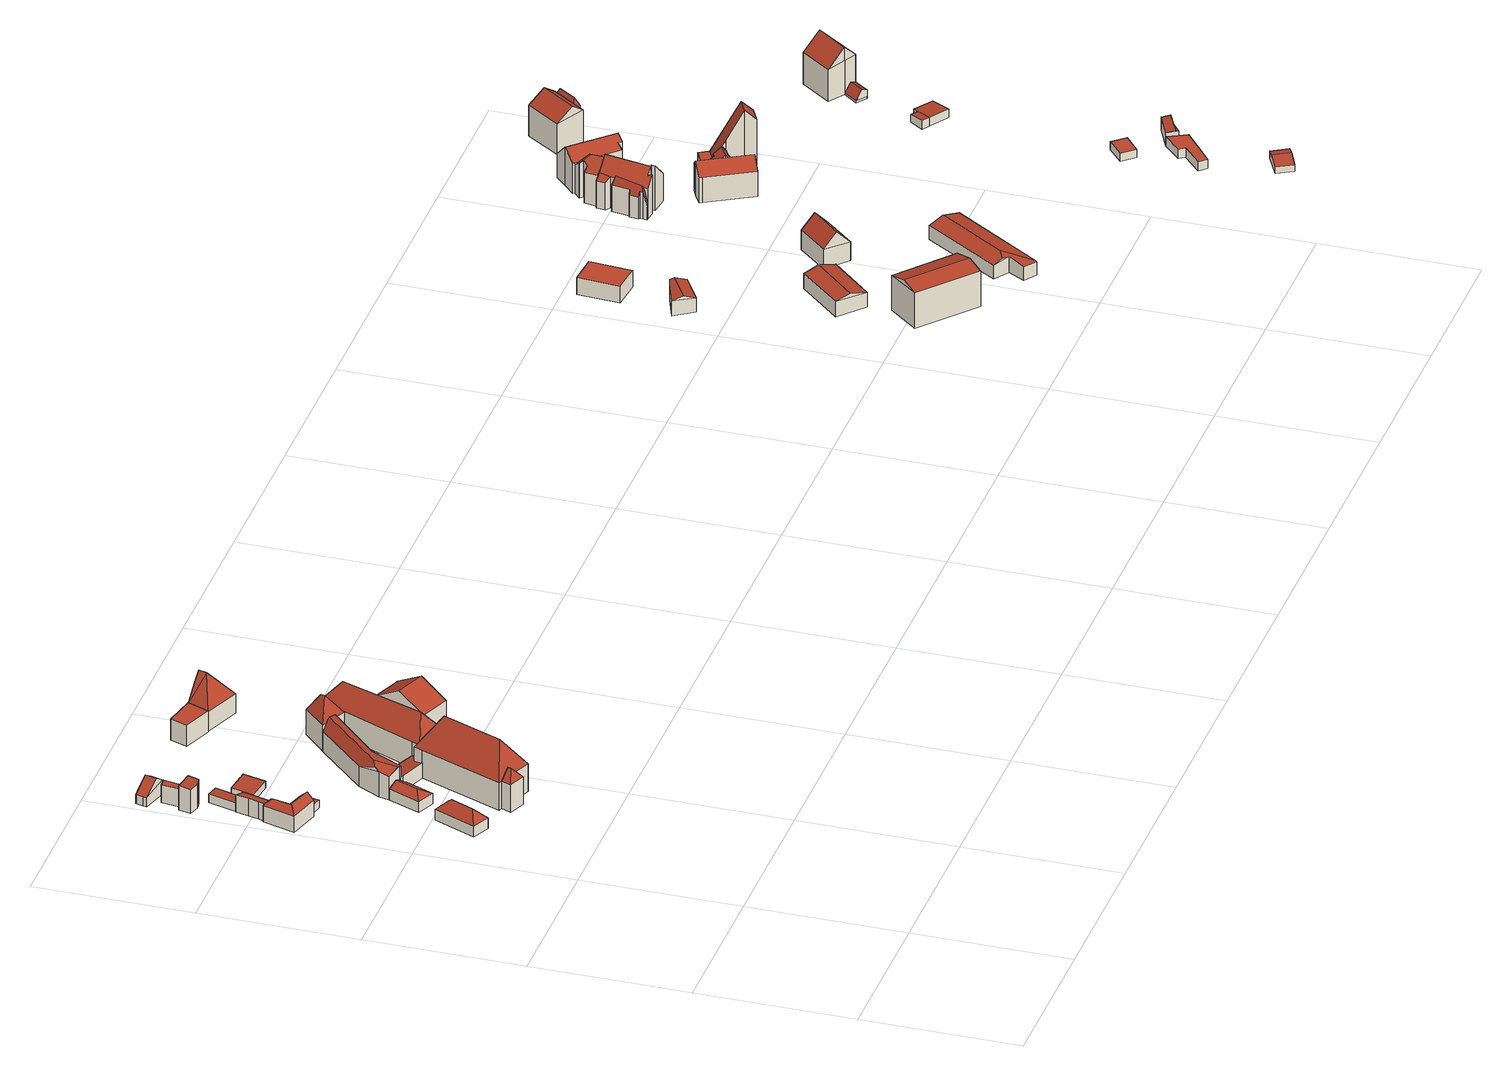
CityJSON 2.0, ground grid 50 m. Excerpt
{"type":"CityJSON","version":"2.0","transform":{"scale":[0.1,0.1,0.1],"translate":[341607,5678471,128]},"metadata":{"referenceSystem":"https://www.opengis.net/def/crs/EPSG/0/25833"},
"CityObjects":{
"building1":{"type":"Building","attributes":{"Dachtyp_tdc":"tdcHipRoof","Gemeindeschluessel":14729160,"Dachneigung":45.08,"QualitaetDacherkennung":86,"Geometrietyp2DReferenz":"3000","function":"31001_9998","roofType":"3200","measuredHeight":6.82},"geometry":[{"type":"MultiSurface","lod":"2","boundaries":[[[0,1,2,3]],[[1,4,5,2]],[[4,6,7,5]],[[6,0,3,7]],[[4,1,8]],[[0,6,9]],[[1,0,9,8]],[[6,4,8,9]],[[3,2,5,7]]],"semantics":{"surfaces":[{"type":"WallSurface"},{"type":"RoofSurface"},{"type":"GroundSurface"}],"values":[0,0,0,0,1,1,1,1,2]}}]},
"building2":{"type":"Building","attributes":{"Dachtyp_tdc":"tdcFreeFormRoof","Gemeindeschluessel":14729160,"Dachneigung":41.65,"QualitaetDacherkennung":35,"Geometrietyp2DReferenz":"3000","function":"31001_9998","roofType":"5000","measuredHeight":7.62},"geometry":[{"type":"MultiSurface","lod":"2","boundaries":[[[10,11,12,13]],[[11,14,15,12]],[[14,16,17,15]],[[16,18,19,17]],[[18,20,21,19]],[[20,22,23,21]],[[22,24,25,23]],[[24,10,13,25]],[[26,27,28,24,22]],[[29,26,22,20]],[[30,29,20,18]],[[30,18,16]],[[27,26,29,30,16,14]],[[28,27,14,11]],[[28,10,24]],[[10,28,11]],[[13,12,15,17,19,21,23,25]]],"semantics":{"surfaces":[{"type":"WallSurface"},{"type":"RoofSurface"},{"type":"GroundSurface"}],"values":[0,0,0,0,0,0,0,0,1,1,1,1,1,1,0,0,2]}}]},
"building3":{"type":"Building","attributes":{"Dachtyp_tdc":"tdcPolyFlatRoof","Gemeindeschluessel":14729160,"Dachneigung":16.09,"QualitaetDacherkennung":77,"Geometrietyp2DReferenz":"3000","function":"31001_9998","roofType":"2100","measuredHeight":5.84},"geometry":[{"type":"MultiSurface","lod":"2","boundaries":[[[31,32,33,34]],[[32,35,36,33]],[[35,37,38,36]],[[37,39,40,38]],[[39,41,42,40]],[[41,31,34,42]],[[41,39,37,35,32,31]],[[34,33,36,38,40,42]]],"semantics":{"surfaces":[{"type":"WallSurface"},{"type":"RoofSurface"},{"type":"GroundSurface"}],"values":[0,0,0,0,0,0,1,2]}}]},
"building4":{"type":"Building","attributes":{"Dachtyp_tdc":"tdcPolyFlatRoof","Gemeindeschluessel":14729160,"Dachneigung":3.87,"QualitaetDacherkennung":53,"Geometrietyp2DReferenz":"3000","function":"31001_9998","roofType":"2100","measuredHeight":8.38},"geometry":[{"type":"MultiSurface","lod":"2","boundaries":[[[43,44,45,46]],[[44,47,48,45]],[[47,49,50,48]],[[49,51,52,50]],[[51,53,54,52]],[[53,55,56,54]],[[55,43,46,56]],[[55,53,51,49,47,44,43]],[[46,45,48,50,52,54,56]]],"semantics":{"surfaces":[{"type":"WallSurface"},{"type":"RoofSurface"},{"type":"GroundSurface"}],"values":[0,0,0,0,0,0,0,1,2]}}]},
"building5":{"type":"Building","attributes":{"Dachtyp_tdc":"tdcPolyFlatRoof","Gemeindeschluessel":14729160,"Dachneigung":3.09,"QualitaetDacherkennung":72,"Geometrietyp2DReferenz":"3000","function":"31001_9998","roofType":"2100","measuredHeight":2.65},"geometry":[{"type":"MultiSurface","lod":"2","boundaries":[[[57,58,25,13]],[[58,59,60,25]],[[59,61,62,60]],[[61,63,64,62]],[[63,57,13,64]],[[63,61,59,58,57]],[[13,25,60,62,64]]],"semantics":{"surfaces":[{"type":"WallSurface"},{"type":"RoofSurface"},{"type":"GroundSurface"}],"values":[0,0,0,0,0,1,2]}}]},
"building6":{"type":"Building","attributes":{"Dachtyp_tdc":"tdcPolyFlatRoof","Gemeindeschluessel":14729160,"Dachneigung":4.85,"QualitaetDacherkennung":84,"Geometrietyp2DReferenz":"3000","function":"31001_9998","roofType":"2100","measuredHeight":3},"geometry":[{"type":"MultiSurface","lod":"2","boundaries":[[[65,66,67,68]],[[66,69,70,67]],[[69,71,72,70]],[[71,65,68,72]],[[71,69,66,65]],[[68,67,70,72]]],"semantics":{"surfaces":[{"type":"WallSurface"},{"type":"RoofSurface"},{"type":"GroundSurface"}],"values":[0,0,0,0,1,2]}}]},
"building7":{"type":"Building","attributes":{"Dachtyp_tdc":"tdcGableRoof","Gemeindeschluessel":14729160,"Dachneigung":35.36,"QualitaetDacherkennung":38,"Geometrietyp2DReferenz":"3000","function":"31001_9998","roofType":"3100","measuredHeight":6.7},"geometry":[{"type":"MultiSurface","lod":"2","boundaries":[[[73,74,75,48]],[[74,76,77,75]],[[76,78,50,77]],[[78,73,48,50]],[[76,74,79]],[[73,78,80]],[[74,73,80,79]],[[78,76,79,80]],[[48,75,77,50]]],"semantics":{"surfaces":[{"type":"WallSurface"},{"type":"RoofSurface"},{"type":"GroundSurface"}],"values":[0,0,0,0,0,0,1,1,2]}}]},
"building8":{"type":"Building","attributes":{"Dachtyp_tdc":"tdcFreeFormRoof","Gemeindeschluessel":14729160,"Dachneigung":27.15,"QualitaetDacherkennung":82,"Geometrietyp2DReferenz":"3000","function":"31001_9998","roofType":"5000","measuredHeight":5.3},"geometry":[{"type":"MultiSurface","lod":"2","boundaries":[[[81,82,83,84]],[[82,85,86,83]],[[85,87,88,86]],[[87,89,90,88]],[[89,91,92,90]],[[91,81,84,92]],[[82,93,85]],[[82,81,91,89,94,93]],[[93,94,87,85]],[[89,87,94]],[[84,83,86,88,90,92]]],"semantics":{"surfaces":[{"type":"WallSurface"},{"type":"RoofSurface"},{"type":"GroundSurface"}],"values":[0,0,0,0,0,0,1,1,1,0,2]}}]},
"building9":{"type":"Building","attributes":{"Dachtyp_tdc":"tdcFreeFormRoof","Gemeindeschluessel":14729160,"Dachneigung":35.07,"QualitaetDacherkennung":71,"Geometrietyp2DReferenz":"3000","function":"31001_9998","roofType":"5000","measuredHeight":6.91},"geometry":[{"type":"MultiSurface","lod":"2","boundaries":[[[95,96,97,98]],[[96,99,100,97]],[[99,101,102,100]],[[101,103,104,102]],[[103,105,106,104]],[[105,95,98,106]],[[101,99,107,108]],[[108,107,96,95,105,103]],[[99,96,107]],[[103,101,108]],[[98,97,100,102,104,106]]],"semantics":{"surfaces":[{"type":"WallSurface"},{"type":"RoofSurface"},{"type":"GroundSurface"}],"values":[0,0,0,0,0,0,1,1,0,0,2]}}]},
"building10":{"type":"Building","attributes":{"Dachtyp_tdc":"tdcPolyFlatRoof","Gemeindeschluessel":14729160,"Dachneigung":5.42,"QualitaetDacherkennung":87,"Geometrietyp2DReferenz":"3000","function":"31001_9998","roofType":"2100","measuredHeight":2.95},"geometry":[{"type":"MultiSurface","lod":"2","boundaries":[[[109,110,111,112]],[[110,113,114,111]],[[113,115,116,114]],[[115,109,112,116]],[[115,113,110,109]],[[112,111,114,116]]],"semantics":{"surfaces":[{"type":"WallSurface"},{"type":"RoofSurface"},{"type":"GroundSurface"}],"values":[0,0,0,0,1,2]}}]},
"building11":{"type":"Building","attributes":{"name":"Gymnasium St. Augustin Altes Seminar","Gemeindeschluessel":14729160,"Geometrietyp2DReferenz":"3000","function":"31001_3021","roofType":"9999"},"children":["building11-1","building11-2"]},
"building11-1":{"type":"BuildingPart","attributes":{"Dachtyp_tdc":"tdcHipAndGableRoof","Dachneigung":57.65,"QualitaetDacherkennung":56,"Geometrietyp2DReferenz":"3000","roofType":"5000","measuredHeight":12.75},"parents":["building11"],"geometry":[{"type":"MultiSurface","lod":"2","boundaries":[[[117,118,119,120]],[[118,121,122,119]],[[121,123,124,122]],[[121,118,125]],[[117,123,126]],[[118,117,126,125]],[[123,121,125,126]],[[120,119,122,124]],[[120,124,123,117]]],"semantics":{"surfaces":[{"type":"WallSurface"},{"type":"RoofSurface"},{"type":"GroundSurface"},{"type":"ClosureSurface"}],"values":[0,0,0,1,0,1,1,2,3]}}]},
"building11-2":{"type":"BuildingPart","attributes":{"Dachtyp_tdc":"tdcHipRoof","Dachneigung":54.88,"QualitaetDacherkennung":61,"Geometrietyp2DReferenz":"3000","roofType":"3200","measuredHeight":18.86},"parents":["building11"],"geometry":[{"type":"MultiSurface","lod":"2","boundaries":[[[127,124,123]],[[127,128,129,124]],[[128,130,131,129]],[[130,132,133,131]],[[132,134,135,133]],[[134,136,137,135]],[[136,138,139,137]],[[138,140,141,139]],[[140,117,120,141]],[[136,134,132,142]],[[128,127,117,140,143]],[[132,130,128,143,142]],[[140,138,136,142,143]],[[120,124,129,131,133,135,137,139,141]],[[123,117,127]],[[123,124,120,117]]],"semantics":{"surfaces":[{"type":"WallSurface"},{"type":"RoofSurface"},{"type":"GroundSurface"},{"type":"ClosureSurface"}],"values":[0,0,0,0,0,0,0,0,0,1,1,1,1,2,0,3]}}]},
"building12":{"type":"Building","attributes":{"Dachtyp_tdc":"tdcPolyFlatRoof","Gemeindeschluessel":14729160,"Dachneigung":9.32,"QualitaetDacherkennung":67,"Geometrietyp2DReferenz":"3000","function":"31001_9998","roofType":"2100","measuredHeight":5.22},"geometry":[{"type":"MultiSurface","lod":"2","boundaries":[[[144,145,146,147]],[[145,148,149,146]],[[148,150,151,149]],[[150,152,153,151]],[[152,154,155,153]],[[154,156,157,155]],[[156,144,147,157]],[[156,154,152,150,148,145,144]],[[147,146,149,151,153,155,157]]],"semantics":{"surfaces":[{"type":"WallSurface"},{"type":"RoofSurface"},{"type":"GroundSurface"}],"values":[0,0,0,0,0,0,0,1,2]}}]},
"building13":{"type":"Building","attributes":{"Dachtyp_tdc":"tdcFreeFormRoof","Gemeindeschluessel":14729160,"Dachneigung":52.95,"QualitaetDacherkennung":37,"Geometrietyp2DReferenz":"3000","function":"31001_9998","roofType":"5000","measuredHeight":10.2},"geometry":[{"type":"MultiSurface","lod":"2","boundaries":[[[158,159,160,161]],[[159,162,163,160]],[[162,164,165,163]],[[164,166,167,165]],[[166,168,169,167]],[[168,170,171,169]],[[170,172,173,171]],[[172,174,175,173]],[[174,158,161,175]],[[176,177,178,166,164]],[[174,172,179,177,176,162,159,158]],[[179,170,168,178,177]],[[168,166,178]],[[172,170,179]],[[164,162,176]],[[161,160,163,165,167,169,171,173,175]]],"semantics":{"surfaces":[{"type":"WallSurface"},{"type":"RoofSurface"},{"type":"GroundSurface"}],"values":[0,0,0,0,0,0,0,0,0,1,1,1,0,0,0,2]}}]},
"building14":{"type":"Building","attributes":{"Gemeindeschluessel":14729160,"Geometrietyp2DReferenz":"3000","function":"31001_9998","roofType":"9999"},"children":["building14-1","building14-2"]},
"building14-1":{"type":"BuildingPart","attributes":{"Dachtyp_tdc":"tdcFreeFormRoof","Dachneigung":52.04,"QualitaetDacherkennung":16,"Geometrietyp2DReferenz":"3000","roofType":"5000","measuredHeight":15.7},"parents":["building14"],"geometry":[{"type":"MultiSurface","lod":"2","boundaries":[[[180,181,182,183]],[[181,184,137,182]],[[184,185,135,137]],[[185,186,187,135]],[[186,188,189,190,187]],[[191,192,193,194,195]],[[192,196,197,193]],[[196,198,199,197]],[[198,200,201,199]],[[200,202,203,201]],[[202,180,183,203]],[[198,196,192,191,204]],[[191,188,186,185,205,204]],[[185,184,205]],[[184,181,180,202,200,198,204,205]],[[183,182,137,135,187,190,194,193,197,199,201,203]],[[195,189,188,191]],[[195,194,190,189]]],"semantics":{"surfaces":[{"type":"WallSurface"},{"type":"RoofSurface"},{"type":"GroundSurface"},{"type":"ClosureSurface"}],"values":[0,0,0,0,0,0,0,0,0,0,0,1,1,1,1,2,0,3]}}]},
"building14-2":{"type":"BuildingPart","attributes":{"Dachtyp_tdc":"tdcFreeFormRoof","Dachneigung":56.78,"QualitaetDacherkennung":35,"Geometrietyp2DReferenz":"3000","roofType":"5000","measuredHeight":14.49},"parents":["building14"],"geometry":[{"type":"MultiSurface","lod":"2","boundaries":[[[189,206,207,190]],[[206,208,209,207]],[[208,195,194,209]],[[210,195,208]],[[211,210,208,206]],[[211,206,189]],[[210,211,189,195]],[[190,207,209,194]],[[190,194,195,189]]],"semantics":{"surfaces":[{"type":"WallSurface"},{"type":"RoofSurface"},{"type":"GroundSurface"},{"type":"ClosureSurface"}],"values":[0,0,0,1,1,1,1,2,3]}}]},
"building15":{"type":"Building","attributes":{"Dachtyp_tdc":"tdcGableRoof","Gemeindeschluessel":14729160,"Dachneigung":28.59,"QualitaetDacherkennung":52,"Geometrietyp2DReferenz":"3000","function":"31001_9998","roofType":"3100","measuredHeight":16.14},"geometry":[{"type":"MultiSurface","lod":"2","boundaries":[[[212,213,214,215]],[[213,216,217,214]],[[216,218,219,217]],[[218,212,215,219]],[[216,213,220]],[[212,218,221]],[[213,212,221,220]],[[218,216,220,221]],[[215,214,217,219]]],"semantics":{"surfaces":[{"type":"WallSurface"},{"type":"RoofSurface"},{"type":"GroundSurface"}],"values":[0,0,0,0,0,0,1,1,2]}}]},
"building16":{"type":"Building","attributes":{"name":"Amtsgericht","Gemeindeschluessel":14729160,"QualitaetDacherkennung":100,"Geometrietyp2DReferenz":"3000","function":"31001_3015","roofType":"9999"},"children":["building16-1","building16-2"]},
"building16-1":{"type":"BuildingPart","attributes":{"Dachtyp_tdc":"tdcLeanToRoof","Dachneigung":0,"QualitaetDacherkennung":100,"Geometrietyp2DReferenz":"3000","roofType":"2100","measuredHeight":7.04},"parents":["building16"],"geometry":[{"type":"MultiSurface","lod":"2","boundaries":[[[222,223,224,225,226,227]],[[223,228,229,224]],[[228,230,231,232,233,229]],[[230,228,223,222]],[[225,224,229,233]],[[225,233,232,226]],[[227,231,230,222]],[[227,226,232,231]]],"semantics":{"surfaces":[{"type":"WallSurface"},{"type":"RoofSurface"},{"type":"GroundSurface"},{"type":"ClosureSurface"}],"values":[0,0,0,1,2,0,0,3]}}]},
"building16-2":{"type":"BuildingPart","attributes":{"Dachtyp_tdc":"tdcHipAndGableRoof","Dachneigung":54.05,"QualitaetDacherkennung":100,"Geometrietyp2DReferenz":"3000","roofType":"5000","measuredHeight":14.58},"parents":["building16"],"geometry":[{"type":"MultiSurface","lod":"2","boundaries":[[[234,227,226,235]],[[231,236,237,232]],[[236,238,239,237]],[[238,234,235,239]],[[227,234,240]],[[238,241,240]],[[238,240,234]],[[241,242,231,240]],[[231,227,240]],[[236,242,241,238]],[[231,242,236]],[[235,226,232,237,239]],[[232,226,227,231]]],"semantics":{"surfaces":[{"type":"WallSurface"},{"type":"RoofSurface"},{"type":"GroundSurface"},{"type":"ClosureSurface"}],"values":[0,0,0,0,1,1,1,1,1,0,0,2,3]}}]},
"building17":{"type":"Building","attributes":{"Dachtyp_tdc":"tdcGableRoof","Gemeindeschluessel":14729160,"Dachneigung":14.49,"QualitaetDacherkennung":78,"Geometrietyp2DReferenz":"3000","function":"31001_2000","roofType":"3100","measuredHeight":13.47},"geometry":[{"type":"MultiSurface","lod":"2","boundaries":[[[243,244,245,246]],[[244,247,248,245]],[[247,249,250,248]],[[249,243,246,250]],[[247,244,251]],[[243,249,252]],[[244,243,252,251]],[[249,247,251,252]],[[246,245,248,250]]],"semantics":{"surfaces":[{"type":"WallSurface"},{"type":"RoofSurface"},{"type":"GroundSurface"}],"values":[0,0,0,0,0,0,1,1,2]}}]},
"building18":{"type":"Building","attributes":{"Dachtyp_tdc":"tdcFreeFormRoof","Gemeindeschluessel":14729160,"Dachneigung":19.74,"QualitaetDacherkennung":70,"Geometrietyp2DReferenz":"3000","function":"31001_9998","roofType":"5000","measuredHeight":5.96},"geometry":[{"type":"MultiSurface","lod":"2","boundaries":[[[253,254,255,256]],[[254,257,258,255]],[[257,259,260,258]],[[259,261,262,260]],[[261,253,256,262]],[[254,253,263,264]],[[263,261,259,257,264]],[[253,261,263]],[[257,254,264]],[[256,255,258,260,262]]],"semantics":{"surfaces":[{"type":"WallSurface"},{"type":"RoofSurface"},{"type":"GroundSurface"}],"values":[0,0,0,0,0,1,1,0,0,2]}}]},
"building19":{"type":"Building","attributes":{"Dachtyp_tdc":"tdcGableRoof","Gemeindeschluessel":14729160,"Dachneigung":14.99,"QualitaetDacherkennung":86,"Geometrietyp2DReferenz":"3000","function":"31001_2000","roofType":"3100","measuredHeight":6.31},"geometry":[{"type":"MultiSurface","lod":"2","boundaries":[[[265,266,267,268]],[[266,269,270,267]],[[269,271,272,270]],[[271,265,268,272]],[[269,266,273]],[[265,271,274]],[[266,265,274,273]],[[271,269,273,274]],[[268,267,270,272]]],"semantics":{"surfaces":[{"type":"WallSurface"},{"type":"RoofSurface"},{"type":"GroundSurface"}],"values":[0,0,0,0,0,0,1,1,2]}}]},
"building20":{"type":"Building","attributes":{"Dachtyp_tdc":"tdcPolyFlatRoof","Gemeindeschluessel":14729160,"Dachneigung":0,"QualitaetDacherkennung":79,"Geometrietyp2DReferenz":"3000","function":"31001_9998","roofType":"1000","measuredHeight":5.75},"geometry":[{"type":"MultiSurface","lod":"2","boundaries":[[[275,276,277,278]],[[276,279,280,277]],[[279,281,282,280]],[[281,275,278,282]],[[281,279,276,275]],[[278,277,280,282]]],"semantics":{"surfaces":[{"type":"WallSurface"},{"type":"RoofSurface"},{"type":"GroundSurface"}],"values":[0,0,0,0,1,2]}}]},
"building21":{"type":"Building","attributes":{"Dachtyp_tdc":"tdcFreeFormRoof","Gemeindeschluessel":14729160,"Dachneigung":14.52,"QualitaetDacherkennung":90,"Geometrietyp2DReferenz":"3000","function":"31001_2000","roofType":"5000","measuredHeight":6.03},"geometry":[{"type":"MultiSurface","lod":"2","boundaries":[[[283,284,285,286]],[[284,287,288,285]],[[287,289,290,288]],[[289,291,292,290]],[[291,293,294,292]],[[293,283,286,294]],[[284,295,296,297,289,287]],[[283,298,296,295]],[[296,298,293,291,297]],[[284,283,295]],[[291,289,297]],[[283,293,298]],[[286,285,288,290,292,294]]],"semantics":{"surfaces":[{"type":"WallSurface"},{"type":"RoofSurface"},{"type":"GroundSurface"}],"values":[0,0,0,0,0,0,1,1,1,0,0,0,2]}}]},
"building22":{"type":"Building","attributes":{"Dachtyp_tdc":"tdcGableRoof","Gemeindeschluessel":14729160,"Dachneigung":45.51,"QualitaetDacherkennung":70,"Geometrietyp2DReferenz":"3000","function":"31001_2000","roofType":"3100","measuredHeight":11.08},"geometry":[{"type":"MultiSurface","lod":"2","boundaries":[[[299,300,301,302]],[[300,303,304,301]],[[303,305,306,304]],[[305,299,302,306]],[[303,300,307]],[[299,305,308]],[[300,299,308,307]],[[305,303,307,308]],[[302,301,304,306]]],"semantics":{"surfaces":[{"type":"WallSurface"},{"type":"RoofSurface"},{"type":"GroundSurface"}],"values":[0,0,0,0,0,0,1,1,2]}}]},
"building23":{"type":"Building","attributes":{"Dachtyp_tdc":"tdcGableRoof","Gemeindeschluessel":14729160,"Dachneigung":10.57,"QualitaetDacherkennung":60,"Geometrietyp2DReferenz":"3000","function":"31001_9998","roofType":"3100","measuredHeight":3.15},"geometry":[{"type":"MultiSurface","lod":"2","boundaries":[[[309,310,311,312]],[[310,313,314,311]],[[313,315,316,314]],[[315,309,312,316]],[[313,310,317]],[[309,315,318]],[[310,309,318,317]],[[315,313,317,318]],[[312,311,314,316]]],"semantics":{"surfaces":[{"type":"WallSurface"},{"type":"RoofSurface"},{"type":"GroundSurface"}],"values":[0,0,0,0,0,0,1,1,2]}}]},
"building24":{"type":"Building","attributes":{"Gemeindeschluessel":14729160,"Geometrietyp2DReferenz":"3000","function":"31001_9998","roofType":"9999"},"children":["building24-1","building24-2","building24-3","building24-4"]},
"building24-1":{"type":"BuildingPart","attributes":{"Dachtyp_tdc":"tdcGableRoof","Dachneigung":38.02,"QualitaetDacherkennung":68,"Geometrietyp2DReferenz":"3000","roofType":"3100","measuredHeight":11.77},"parents":["building24"],"geometry":[{"type":"MultiSurface","lod":"2","boundaries":[[[319,320,321,322,323]],[[320,324,325,321]],[[324,326,327,325]],[[326,328,329,327]],[[328,330,331,329]],[[330,332,333,331]],[[332,334,335,333]],[[334,336,337,338,335]],[[332,330,328,326,324]],[[324,320,319,339,340,341,336,334,332]],[[322,321,325,327,329,331,333,335,338,342]],[[341,337,336]],[[323,339,319]],[[322,342,340,339,323]],[[342,338,337,341,340]]],"semantics":{"surfaces":[{"type":"WallSurface"},{"type":"RoofSurface"},{"type":"GroundSurface"},{"type":"ClosureSurface"}],"values":[0,0,0,0,0,0,0,0,1,1,2,0,0,3,3]}}]},
"building24-2":{"type":"BuildingPart","attributes":{"Dachtyp_tdc":"tdcGableRoof","Dachneigung":39,"QualitaetDacherkennung":44,"Geometrietyp2DReferenz":"3000","roofType":"3100","measuredHeight":10.68},"parents":["building24"],"geometry":[{"type":"MultiSurface","lod":"2","boundaries":[[[343,344,345,346,347]],[[348,349,350,351]],[[349,352,353,350]],[[352,323,322,353]],[[354,355,356,357]],[[355,343,347,356]],[[358,339,323,352,349,348,359,360]],[[360,344,343,355,354,341,358]],[[347,346,361,351,350,353,322,342,357,356]],[[362,345,344,360]],[[361,346,345,362]],[[359,362,360]],[[348,351,361,362,359]],[[340,339,358]],[[342,322,323,339,340]],[[341,340,358]],[[342,340,341,354,357]]],"semantics":{"surfaces":[{"type":"WallSurface"},{"type":"RoofSurface"},{"type":"GroundSurface"},{"type":"ClosureSurface"}],"values":[0,0,0,0,0,0,1,1,2,0,3,0,3,0,3,0,3]}}]},
"building24-3":{"type":"BuildingPart","attributes":{"Dachtyp_tdc":"tdcPolyFlatRoof","Dachneigung":0,"QualitaetDacherkennung":9,"Geometrietyp2DReferenz":"3000","roofType":"1000","measuredHeight":6.29},"parents":["building24"],"geometry":[{"type":"MultiSurface","lod":"2","boundaries":[[[363,364,365,366,367]],[[364,368,369,365]],[[368,370,371,372,369]],[[370,368,364,363]],[[366,365,369,372]],[[367,371,370,363]],[[367,366,372,371]]],"semantics":{"surfaces":[{"type":"WallSurface"},{"type":"RoofSurface"},{"type":"GroundSurface"},{"type":"ClosureSurface"}],"values":[0,0,0,1,2,0,3]}}]},
"building24-4":{"type":"BuildingPart","attributes":{"Dachtyp_tdc":"tdcGableRoof","Dachneigung":59.66,"QualitaetDacherkennung":11,"Geometrietyp2DReferenz":"3000","roofType":"3100","measuredHeight":22.03},"parents":["building24"],"geometry":[{"type":"MultiSurface","lod":"2","boundaries":[[[371,373,374,372]],[[373,375,376,374]],[[375,377,378,376]],[[377,379,380,378]],[[379,381,382,380]],[[381,383,348,351,382]],[[345,367,366,346]],[[381,379,377,375,373]],[[373,371,367,345,362,359,383,381]],[[366,372,374,376,378,380,382,351,361,346]],[[371,372,366,367]],[[359,348,383]],[[345,346,361,362]],[[362,361,351,348,359]]],"semantics":{"surfaces":[{"type":"WallSurface"},{"type":"RoofSurface"},{"type":"GroundSurface"},{"type":"ClosureSurface"}],"values":[0,0,0,0,0,0,0,1,1,2,3,0,3,3]}}]},
"building25":{"type":"Building","attributes":{"Dachtyp_tdc":"tdcPolyFlatRoof","Gemeindeschluessel":14729160,"Dachneigung":0,"QualitaetDacherkennung":2,"Geometrietyp2DReferenz":"3000","function":"31001_9998","roofType":"1000","measuredHeight":3.1},"geometry":[{"type":"MultiSurface","lod":"2","boundaries":[[[384,385,386,387]],[[385,388,389,386]],[[388,390,391,389]],[[390,392,393,391]],[[392,394,395,393]],[[394,396,397,395]],[[396,384,387,397]],[[396,394,392,390,388,385,384]],[[387,386,389,391,393,395,397]]],"semantics":{"surfaces":[{"type":"WallSurface"},{"type":"RoofSurface"},{"type":"GroundSurface"}],"values":[0,0,0,0,0,0,0,1,2]}}]},
"building26":{"type":"Building","attributes":{"Gemeindeschluessel":14729160,"Geometrietyp2DReferenz":"3000","function":"31001_9998","roofType":"9999"},"children":["building26-1","building26-2","building26-3","building26-4","building26-5","building26-6"]},
"building26-1":{"type":"BuildingPart","attributes":{"Dachtyp_tdc":"tdcGableRoof","Dachneigung":43.15,"QualitaetDacherkennung":71,"Geometrietyp2DReferenz":"3000","roofType":"3100","measuredHeight":14.82},"parents":["building26"],"geometry":[{"type":"MultiSurface","lod":"2","boundaries":[[[398,399,400,401,402]],[[403,404,405,406]],[[404,407,408,405]],[[409,410,411,412]],[[410,413,414,411]],[[413,415,416,414]],[[415,417,418,419,416]],[[410,409,407,404,403,420,421]],[[421,422,423,399,398,417,415,413,410]],[[419,424,401,400,425,426,427,406,405,408,412,411,414,416]],[[402,428,418,417,398]],[[402,401,424,428]],[[428,424,419,418]],[[425,400,399,423]],[[429,422,421]],[[426,425,423,422,429]],[[420,430,429,421]],[[403,406,427,430,420]],[[430,427,426,429]],[[412,408,407,409]]],"semantics":{"surfaces":[{"type":"WallSurface"},{"type":"RoofSurface"},{"type":"GroundSurface"},{"type":"ClosureSurface"}],"values":[0,0,0,0,0,0,0,1,1,2,0,3,3,3,0,3,0,3,3,3]}}]},
"building26-2":{"type":"BuildingPart","attributes":{"Dachtyp_tdc":"tdcPolyFlatRoof","Dachneigung":44.73,"QualitaetDacherkennung":52,"Geometrietyp2DReferenz":"3000","roofType":"2100","measuredHeight":15.08},"parents":["building26"],"geometry":[{"type":"MultiSurface","lod":"2","boundaries":[[[431,432,433,434]],[[432,435,409,412,433]],[[436,431,434,408,407]],[[436,435,432,431]],[[434,433,412,408]],[[436,407,409,435]],[[407,408,412,409]]],"semantics":{"surfaces":[{"type":"WallSurface"},{"type":"RoofSurface"},{"type":"GroundSurface"},{"type":"ClosureSurface"}],"values":[0,0,0,1,2,0,3]}}]},
"building26-3":{"type":"BuildingPart","attributes":{"Dachtyp_tdc":"tdcGableRoof","Dachneigung":43.91,"QualitaetDacherkennung":44,"Geometrietyp2DReferenz":"3000","roofType":"3100","measuredHeight":12.89},"parents":["building26"],"geometry":[{"type":"MultiSurface","lod":"2","boundaries":[[[437,438,439,440,441]],[[442,443,444]],[[442,445,446,443]],[[445,447,448,446]],[[447,449,450,448]],[[449,451,452,450]],[[451,453,454,452]],[[453,455,456,454]],[[455,457,458,456]],[[457,459,460,458]],[[459,461,462,460]],[[461,437,441,462]],[[457,455,453,451,449,447]],[[447,445,442,463,464,465,438,437,461,459,457]],[[441,440,466,443,446,448,450,452,454,456,458,460,462]],[[465,439,438]],[[444,463,442]],[[443,466,464,463,444]],[[466,440,439,465,464]]],"semantics":{"surfaces":[{"type":"WallSurface"},{"type":"RoofSurface"},{"type":"GroundSurface"},{"type":"ClosureSurface"}],"values":[0,0,0,0,0,0,0,0,0,0,0,0,1,1,2,0,0,3,3]}}]},
"building26-4":{"type":"BuildingPart","attributes":{"Dachtyp_tdc":"tdcFreeFormRoof","Dachneigung":32.43,"QualitaetDacherkennung":23,"Geometrietyp2DReferenz":"3000","roofType":"5000","measuredHeight":13.64},"parents":["building26"],"geometry":[{"type":"MultiSurface","lod":"2","boundaries":[[[467,403,406]],[[468,469,470]],[[468,471,472,469]],[[471,473,474,472]],[[473,475,476,474]],[[475,477,478,476]],[[477,479,480,478]],[[479,444,443,480]],[[439,481,482,440]],[[481,467,406,482]],[[483,463,444,479,484]],[[479,477,475,473,471,468,422,429,430,484]],[[430,420,467,481,439,465,483,484]],[[406,427,426,425,469,472,474,476,478,480,443,466,440,482]],[[420,403,467]],[[427,406,403,420,430]],[[468,470,485,423,422]],[[425,426,429,422,423]],[[470,469,425,423,485]],[[429,426,427,430]],[[464,463,483]],[[466,443,444,463,464]],[[465,464,483]],[[466,464,465,439,440]]],"semantics":{"surfaces":[{"type":"WallSurface"},{"type":"RoofSurface"},{"type":"GroundSurface"},{"type":"ClosureSurface"}],"values":[0,0,0,0,0,0,0,0,0,0,1,1,1,2,0,3,0,3,3,3,0,3,0,3]}}]},
"building26-5":{"type":"BuildingPart","attributes":{"Dachtyp_tdc":"tdcFreeFormRoof","Dachneigung":74.88,"QualitaetDacherkennung":42,"Geometrietyp2DReferenz":"3000","roofType":"5000","measuredHeight":11.96},"parents":["building26"],"geometry":[{"type":"MultiSurface","lod":"2","boundaries":[[[486,487,488,489]],[[487,490,491,488]],[[490,492,493,491]],[[492,494,495,493]],[[494,496,497,495]],[[496,498,499,497]],[[498,402,401,499]],[[418,486,489,419]],[[402,498,500]],[[498,496,494,492,490,487,501,500]],[[487,486,418,428,501]],[[428,402,500,501]],[[489,488,491,493,495,497,499,401,424,419]],[[424,401,402,428]],[[418,419,424,428]]],"semantics":{"surfaces":[{"type":"WallSurface"},{"type":"RoofSurface"},{"type":"GroundSurface"},{"type":"ClosureSurface"}],"values":[0,0,0,0,0,0,0,0,1,1,1,1,2,3,3]}}]},
"building26-6":{"type":"BuildingPart","attributes":{"Dachtyp_tdc":"tdcPolyFlatRoof","Dachneigung":41.33,"QualitaetDacherkennung":50,"Geometrietyp2DReferenz":"3000","roofType":"2100","measuredHeight":10.88},"parents":["building26"],"geometry":[{"type":"MultiSurface","lod":"2","boundaries":[[[502,503,504,400,399]],[[503,505,506,504]],[[505,470,469,506]],[[505,503,502,485,470]],[[425,400,504,506,469]],[[425,469,470,485,423]],[[502,399,423,485]],[[399,400,425,423]]],"semantics":{"surfaces":[{"type":"WallSurface"},{"type":"RoofSurface"},{"type":"GroundSurface"},{"type":"ClosureSurface"}],"values":[0,0,0,1,2,3,0,3]}}]},
"building27":{"type":"Building","attributes":{"Dachtyp_tdc":"tdcPolyFlatRoof","Gemeindeschluessel":14729160,"Dachneigung":0,"QualitaetDacherkennung":72,"Geometrietyp2DReferenz":"3000","function":"31001_9998","roofType":"1000","measuredHeight":2.63},"geometry":[{"type":"MultiSurface","lod":"2","boundaries":[[[507,508,509,510]],[[508,511,512,509]],[[511,513,514,512]],[[513,507,510,514]],[[513,511,508,507]],[[510,509,512,514]]],"semantics":{"surfaces":[{"type":"WallSurface"},{"type":"RoofSurface"},{"type":"GroundSurface"}],"values":[0,0,0,0,1,2]}}]},
"building28":{"type":"Building","attributes":{"Dachtyp_tdc":"tdcFreeFormRoof","Gemeindeschluessel":14729160,"Dachneigung":10.03,"QualitaetDacherkennung":67,"Geometrietyp2DReferenz":"3000","function":"31001_9998","roofType":"5000","measuredHeight":4.84},"geometry":[{"type":"MultiSurface","lod":"2","boundaries":[[[515,516,393,395]],[[516,517,518,393]],[[517,519,520,518]],[[519,521,522,520]],[[521,515,395,522]],[[523,524,517,516]],[[521,519,524,523,515]],[[519,517,524]],[[516,515,523]],[[395,393,518,520,522]]],"semantics":{"surfaces":[{"type":"WallSurface"},{"type":"RoofSurface"},{"type":"GroundSurface"}],"values":[0,0,0,0,0,1,1,0,0,2]}}]},
"building29":{"type":"Building","attributes":{"Gemeindeschluessel":14729160,"Geometrietyp2DReferenz":"3000","function":"31001_9998","roofType":"9999"},"children":["building29-1","building29-2"]},
"building29-1":{"type":"BuildingPart","attributes":{"Dachtyp_tdc":"tdcPolyFlatRoof","Dachneigung":4.54,"QualitaetDacherkennung":80,"Geometrietyp2DReferenz":"3000","roofType":"2100","measuredHeight":3},"parents":["building29"],"geometry":[{"type":"MultiSurface","lod":"2","boundaries":[[[525,526,527,528]],[[526,529,530,527]],[[531,532,533,534]],[[531,525,528,532]],[[531,534,535,529,526,525]],[[528,527,530,533,532]],[[534,533,530,529,535]]],"semantics":{"surfaces":[{"type":"WallSurface"},{"type":"RoofSurface"},{"type":"GroundSurface"},{"type":"ClosureSurface"}],"values":[0,0,0,0,1,2,3]}}]},
"building29-2":{"type":"BuildingPart","attributes":{"Dachtyp_tdc":"tdcPolyFlatRoof","Dachneigung":5.26,"QualitaetDacherkennung":56,"Geometrietyp2DReferenz":"3000","roofType":"2100","measuredHeight":3.05},"parents":["building29"],"geometry":[{"type":"MultiSurface","lod":"2","boundaries":[[[536,537,538,539]],[[537,534,533,538]],[[536,539,530,529]],[[529,535,534,537,536]],[[539,538,533,530]],[[530,533,534,535,529]]],"semantics":{"surfaces":[{"type":"WallSurface"},{"type":"RoofSurface"},{"type":"GroundSurface"},{"type":"ClosureSurface"}],"values":[0,0,0,1,2,3]}}]},
"building30":{"type":"Building","attributes":{"Gemeindeschluessel":14729160,"Geometrietyp2DReferenz":"3000","function":"31001_9998","roofType":"9999"},"children":["building30-1","building30-2"]},
"building30-1":{"type":"BuildingPart","attributes":{"Dachtyp_tdc":"tdcGableRoof","Dachneigung":34.26,"QualitaetDacherkennung":59,"Geometrietyp2DReferenz":"3000","roofType":"3100","measuredHeight":14.2},"parents":["building30"],"geometry":[{"type":"MultiSurface","lod":"2","boundaries":[[[540,541,542,543]],[[544,545,546]],[[541,540,547]],[[545,541,547,546]],[[540,544,546,547]],[[542,548,549,550,543]],[[541,545,548,542]],[[545,544,551,549,548]],[[543,550,552,551,544,540]],[[550,549,551,552]]],"semantics":{"surfaces":[{"type":"WallSurface"},{"type":"RoofSurface"},{"type":"GroundSurface"},{"type":"ClosureSurface"}],"values":[0,0,0,1,1,2,0,0,0,3]}}]},
"building30-2":{"type":"BuildingPart","attributes":{"Dachtyp_tdc":"tdcFreeFormRoof","Dachneigung":65.11,"QualitaetDacherkennung":22,"Geometrietyp2DReferenz":"3000","roofType":"5000","measuredHeight":12.62},"parents":["building30"],"geometry":[{"type":"MultiSurface","lod":"2","boundaries":[[[551,553,554,549]],[[553,555,556,554]],[[555,552,550,556]],[[557,552,555]],[[558,557,555,553]],[[558,553,551]],[[557,558,551,552]],[[549,554,556,550]],[[549,550,552,551]]],"semantics":{"surfaces":[{"type":"WallSurface"},{"type":"RoofSurface"},{"type":"GroundSurface"},{"type":"ClosureSurface"}],"values":[0,0,0,1,1,1,1,2,3]}}]},
"building31":{"type":"Building","attributes":{"Gemeindeschluessel":14729160,"Geometrietyp2DReferenz":"3000","function":"31001_9998","roofType":"9999"},"children":["building31-1","building31-2"]},
"building31-1":{"type":"BuildingPart","attributes":{"Dachtyp_tdc":"tdcGableRoof","Dachneigung":43.57,"QualitaetDacherkennung":62,"Geometrietyp2DReferenz":"3000","roofType":"3100","measuredHeight":16.13},"parents":["building31"],"geometry":[{"type":"MultiSurface","lod":"2","boundaries":[[[559,560,561,562]],[[560,563,564,565,566,561]],[[567,568,569]],[[567,570,571,568]],[[570,559,562,571]],[[570,572,573,559]],[[560,573,572,574,563]],[[563,574,567]],[[567,574,572,570]],[[559,573,560]],[[562,561,566,568,571]],[[567,569,575,564,563]],[[569,568,566,565]],[[569,565,564,575]]],"semantics":{"surfaces":[{"type":"WallSurface"},{"type":"RoofSurface"},{"type":"GroundSurface"},{"type":"ClosureSurface"}],"values":[0,0,0,0,0,1,1,0,0,0,2,0,3,3]}}]},
"building31-2":{"type":"BuildingPart","attributes":{"Dachtyp_tdc":"tdcGableRoof","Dachneigung":54.44,"QualitaetDacherkennung":11,"Geometrietyp2DReferenz":"3000","roofType":"3100","measuredHeight":3.71},"parents":["building31"],"geometry":[{"type":"MultiSurface","lod":"2","boundaries":[[[565,576,577,566]],[[576,578,579,577]],[[578,569,568,579]],[[578,580,575,569]],[[564,575,580,581]],[[576,581,580,578]],[[565,564,581,576]],[[568,566,577,579]],[[566,568,569,565]],[[575,564,565,569]]],"semantics":{"surfaces":[{"type":"WallSurface"},{"type":"RoofSurface"},{"type":"GroundSurface"},{"type":"ClosureSurface"}],"values":[0,0,0,1,1,0,0,2,3,3]}}]}
},
"vertices":[
[250,1465,41],[192,1330,41],[192,1330,5],[250,1465,5],[134,1356,41],[134,1356,5],[192,1490,41],[192,1490,5],[176,1371,73],[208,1445,73],
[113,1842,58],[110,1831,58],[110,1831,3],[113,1842,3],[9,1859,58],[9,1859,3],[38,1960,58],[38,1960,3],[40,1963,58],[40,1963,3],[80,1952,58],[80,1952,3],[64,1892,58],[64,1892,3],[121,1875,58],[121,1875,3],[37,1876,78],[38,1875,79],[115,1853,79],[54,1937,77],[42,1958,62],
[40,1963,64],[45,1977,64],[45,1977,6],[40,1963,6],[54,2010,64],[54,2010,6],[64,2052,64],[64,2052,6],[104,2041,52],[104,2041,6],[80,1952,52],[80,1952,6],
[12,2172,89],[21,2211,92],[21,2211,9],[12,2172,9],[38,2208,92],[38,2208,9],[81,2202,92],[81,2202,9],[75,2171,90],[75,2171,9],[73,2168,90],[73,2168,9],[48,2163,89],[48,2163,9],
[113,1842,30],[121,1875,28],[125,1897,27],[125,1897,3],[174,1886,27],[174,1886,3],[161,1830,30],[161,1830,3],
[88,2142,37],[131,2134,34],[131,2134,7],[88,2142,7],[104,2041,34],[104,2041,7],[64,2052,37],[64,2052,7],
[38,2208,69],[47,2272,68],[47,2272,9],[93,2267,53],[93,2267,9],[81,2202,54],[62,2271,76],[51,2206,76],
[314,1614,40],[276,1523,40],[276,1523,4],[314,1614,4],[218,1548,41],[218,1548,4],[261,1649,41],[261,1649,4],[305,1631,49],[305,1631,4],[300,1620,49],[300,1620,4],[259,1565,57],[290,1637,57],
[21,2341,38],[29,2339,44],[29,2339,7],[21,2341,7],[106,2323,54],[106,2323,7],[96,2283,54],[96,2283,7],[12,2305,38],[12,2305,7],[15,2317,38],[15,2317,7],[74,2329,76],[65,2291,76],
[227,2080,34],[218,2010,28],[218,2010,5],[227,2080,5],[134,2020,28],[134,2020,5],[144,2091,34],[144,2091,5],
[363,1303,98],[350,1272,98],[350,1272,5],[363,1303,5],[296,1293,98],[296,1293,5],[308,1325,97],[308,1325,5],[331,1303,132],[335,1314,132],
[308,1325,98],[297,1329,98],[297,1329,5],[403,1593,98],[403,1593,5],[415,1622,98],[415,1622,5],[438,1612,98],[438,1612,5],[539,1568,98],[539,1568,5],[538,1567,98],[538,1567,5],[423,1280,98],[423,1280,5],[456,1543,193],[379,1352,193],
[403,1593,56],[319,1625,56],[319,1625,4],[403,1593,4],[309,1629,56],[309,1629,4],[333,1687,46],[333,1687,4],[449,1638,46],[449,1638,4],[438,1612,51],[438,1612,4],[415,1622,51],[415,1622,4],
[333,1687,99],[309,1629,95],[309,1629,3],[333,1687,3],[305,1631,95],[305,1631,3],[261,1649,81],[261,1649,3],[270,1682,88],[270,1682,3],[309,1755,70],[309,1755,3],[463,1913,70],[463,1913,3],[515,1891,101],[515,1891,3],[351,1730,102],[351,1730,3],[297,1634,97],[302,1709,105],[279,1698,94],[490,1902,105],
[629,1805,93],[566,1640,93],[566,1640,5],[629,1805,5],[539,1568,93],[438,1612,93],[449,1638,93],[449,1638,5],[552,1875,93],[552,1875,90],[552,1875,5],[589,1961,93],[662,1930,93],[662,1930,5],[589,1961,5],[589,1961,90],[666,1929,93],[666,1929,5],[675,1924,93],[675,1924,5],[674,1922,93],[674,1922,5],[658,1881,93],[658,1881,5],[614,1899,154],[505,1630,162],
[463,1913,90],[463,1913,5],[534,1985,90],[534,1985,5],[542,1943,144],[531,1927,150],
[666,1602,113],[566,1640,113],[566,1640,0],[666,1602,0],[629,1805,113],[629,1805,0],[729,1766,113],[729,1766,0],[598,1724,162],[698,1686,162],
[469,2260,73],[375,2296,73],[375,2296,2],[469,2260,2],[469,2260,5],[469,2260,70],[396,2351,73],[396,2351,2],[497,2330,73],[497,2330,70],[497,2330,5],[497,2330,2],
[589,2214,70],[589,2214,5],[537,2322,70],[537,2322,5],[623,2303,70],[623,2303,5],[551,2291,150],[560,2317,150],[537,2322,121],
[3012,710,357],[2839,856,357],[2839,856,237],[3012,710,237],[2918,950,354],[2918,950,237],[3092,805,354],[3092,805,237],[2876,900,371],[3049,754,371],
[2859,1549,267],[2768,1494,267],[2768,1494,220],[2859,1549,220],[2727,1555,270],[2727,1555,220],[2808,1586,275],[2808,1586,220],[2830,1593,276],[2830,1593,220],[2838,1580,280],[2748,1525,280],
[3038,1156,285],[2914,1022,285],[2914,1022,236],[3038,1156,236],[2836,1093,287],[2836,1093,236],[2959,1228,287],[2959,1228,236],[2873,1059,300],[2997,1194,300],
[2775,1725,261],[2785,1860,261],[2785,1860,204],[2775,1725,204],[2881,1853,261],[2881,1853,204],[2870,1717,261],[2870,1717,204],
[3376,886,310],[3182,593,310],[3182,593,265],[3376,886,265],[3141,620,311],[3141,620,265],[3172,673,320],[3172,673,265],[3124,704,312],[3124,704,265],[3280,948,312],[3280,948,265],[3186,598,311],[3186,704,326],[3153,686,321],[3324,919,326],
[3220,1234,306],[3136,1141,306],[3136,1141,242],[3220,1234,242],[3069,1202,308],[3069,1202,242],[3153,1295,308],[3153,1295,242],[3102,1172,353],[3186,1265,353],
[3797,3,384],[3771,53,384],[3771,53,362],[3797,3,362],[3847,93,386],[3847,93,362],[3877,42,386],[3877,42,362],[3817,78,394],[3845,27,394],
[3436,1585,334],[3462,1537,334],[3462,1537,240],[3436,1585,240],[3436,1585,315],[3438,1524,357],[3438,1524,240],[3400,1503,324],[3400,1503,240],[3322,1645,324],[3322,1645,240],[3317,1654,324],[3317,1654,240],[3354,1675,357],[3354,1675,240],[3379,1688,334],[3379,1688,240],[3406,1639,334],[3406,1639,316],[3406,1639,240],[3428,1598,334],[3423,1607,334],[3416,1621,334],[3423,1607,240],
[3444,1648,325],[3455,1654,325],[3455,1654,300],[3455,1654,240],[3444,1648,240],[3474,1621,331],[3455,1610,331],[3455,1610,240],[3474,1621,240],[3461,1599,315],[3461,1599,240],[3406,1640,316],[3439,1658,316],[3439,1658,240],[3406,1640,240],[3423,1607,346],[3468,1631,346],[3468,1632,346],[3468,1632,240],[3468,1632,345],
[3462,1658,303],[3445,1689,303],[3445,1689,240],[3462,1658,240],[3462,1658,300],[3484,1710,303],[3484,1710,240],[3501,1680,303],[3501,1680,300],[3501,1680,240],
[3546,1598,460],[3546,1598,240],[3563,1567,426],[3563,1567,240],[3523,1545,426],[3523,1545,240],[3517,1542,426],[3517,1542,240],[3500,1573,460],[3500,1573,240],[3474,1621,366],
[3785,261,364],[3763,284,364],[3763,284,333],[3785,261,333],[3826,341,364],[3826,341,333],[3812,359,364],[3812,359,333],[3870,414,364],[3870,414,333],[3887,380,364],[3887,380,333],[3900,355,364],[3900,355,333],
[3265,1895,311],[3267,1906,311],[3267,1906,206],[3265,1895,206],[3265,1895,297],[3362,1931,310],[3370,1930,302],[3370,1930,206],[3362,1931,206],[3351,1784,298],[3351,1784,206],[3293,1791,352],[3291,1791,354],[3291,1791,206],[3293,1791,206],[3273,1794,336],[3273,1794,206],[3272,1782,337],[3272,1782,206],[3243,1785,307],[3243,1785,253],[3243,1785,206],[3352,1933,320],[3316,1938,354],[3282,1942,321],[3274,1943,313],[3245,1797,206],[3274,1943,206],[3316,1938,206],[3317,1937,206],[3245,1797,297],[3316,1938,341],[3317,1937,342],
[3349,1772,299],[3292,1779,357],[3292,1779,206],[3349,1772,206],[3293,1791,357],[3351,1784,299],
[3424,1920,308],[3379,1966,308],[3379,1966,306],[3379,1966,206],[3424,1920,206],[3316,2030,308],[3316,2030,206],[3316,2030,301],[3312,2034,308],[3312,2034,206],[3349,2069,335],[3349,2069,206],[3384,2104,287],[3384,2104,206],[3496,1990,287],[3496,1990,206],[3462,1957,332],[3462,1957,206],[3471,1948,332],[3471,1948,206],[3470,1946,335],[3470,1946,206],[3450,1927,320],[3450,1927,206],[3441,1938,321],[3441,1938,206],[3326,2020,308],[3351,1995,308],[3375,1970,308],[3351,1995,206],
[3362,1931,313],[3265,1944,310],[3265,1944,206],[3265,1944,307],[3271,1987,310],[3271,1987,206],[3289,1984,321],[3289,1984,206],[3303,1999,329],[3303,1999,206],[3294,2008,322],[3294,2008,206],[3294,2009,322],[3294,2009,206],[3365,1953,313],[3365,1953,206],[3351,1995,325],[3323,1980,342],[3274,1943,315],
[3235,1786,253],[3236,1798,297],[3236,1798,206],[3235,1786,206],[3238,1809,297],[3238,1809,206],[3233,1810,279],[3233,1810,206],[3237,1841,280],[3237,1841,206],[3241,1840,296],[3241,1840,206],[3249,1897,297],[3249,1897,206],[3256,1888,325],[3241,1802,314],
[3267,1906,312],[3252,1917,298],[3252,1917,206],[3255,1946,298],[3255,1946,206],
[3855,526,349],[3800,480,349],[3800,480,323],[3855,526,323],[3764,520,349],[3764,520,323],[3819,567,349],[3819,567,323],
[3887,380,380],[3870,414,377],[3949,453,377],[3949,453,333],[3961,428,381],[3961,428,333],[3915,405,381],[3915,405,333],[3883,389,381],[3961,429,381],
[3929,1137,321],[3891,1077,327],[3891,1077,297],[3929,1137,297],[3830,1115,327],[3830,1115,297],[3869,1176,321],[3869,1176,297],[3859,1160,297],[3859,1160,322],[3851,1147,324],
[3806,1130,327],[3835,1175,322],[3835,1175,297],[3806,1130,297],
[3565,2081,333],[3486,2135,322],[3486,2135,218],[3565,2081,218],[3640,2190,333],[3561,2244,322],[3608,2212,360],[3533,2103,360],[3561,2244,218],[3640,2190,218],[3589,2117,218],[3640,2190,318],[3589,2117,318],
[3660,2177,318],[3660,2177,218],[3609,2103,318],[3609,2103,218],[3606,2120,344],[3643,2174,344],
[3893,1517,437],[3973,1458,452],[3973,1458,331],[3893,1517,331],[3903,1362,452],[3903,1362,359],[3903,1362,337],[3903,1362,331],[3871,1385,446],[3871,1385,331],[3871,1385,337],[3822,1420,437],[3822,1420,331],[3869,1386,492],[3940,1482,492],[3871,1385,490],[3889,1372,368],
[3870,1317,337],[3870,1317,331],[3838,1340,337],[3838,1340,331],[3856,1327,368],[3870,1317,359]
]}
